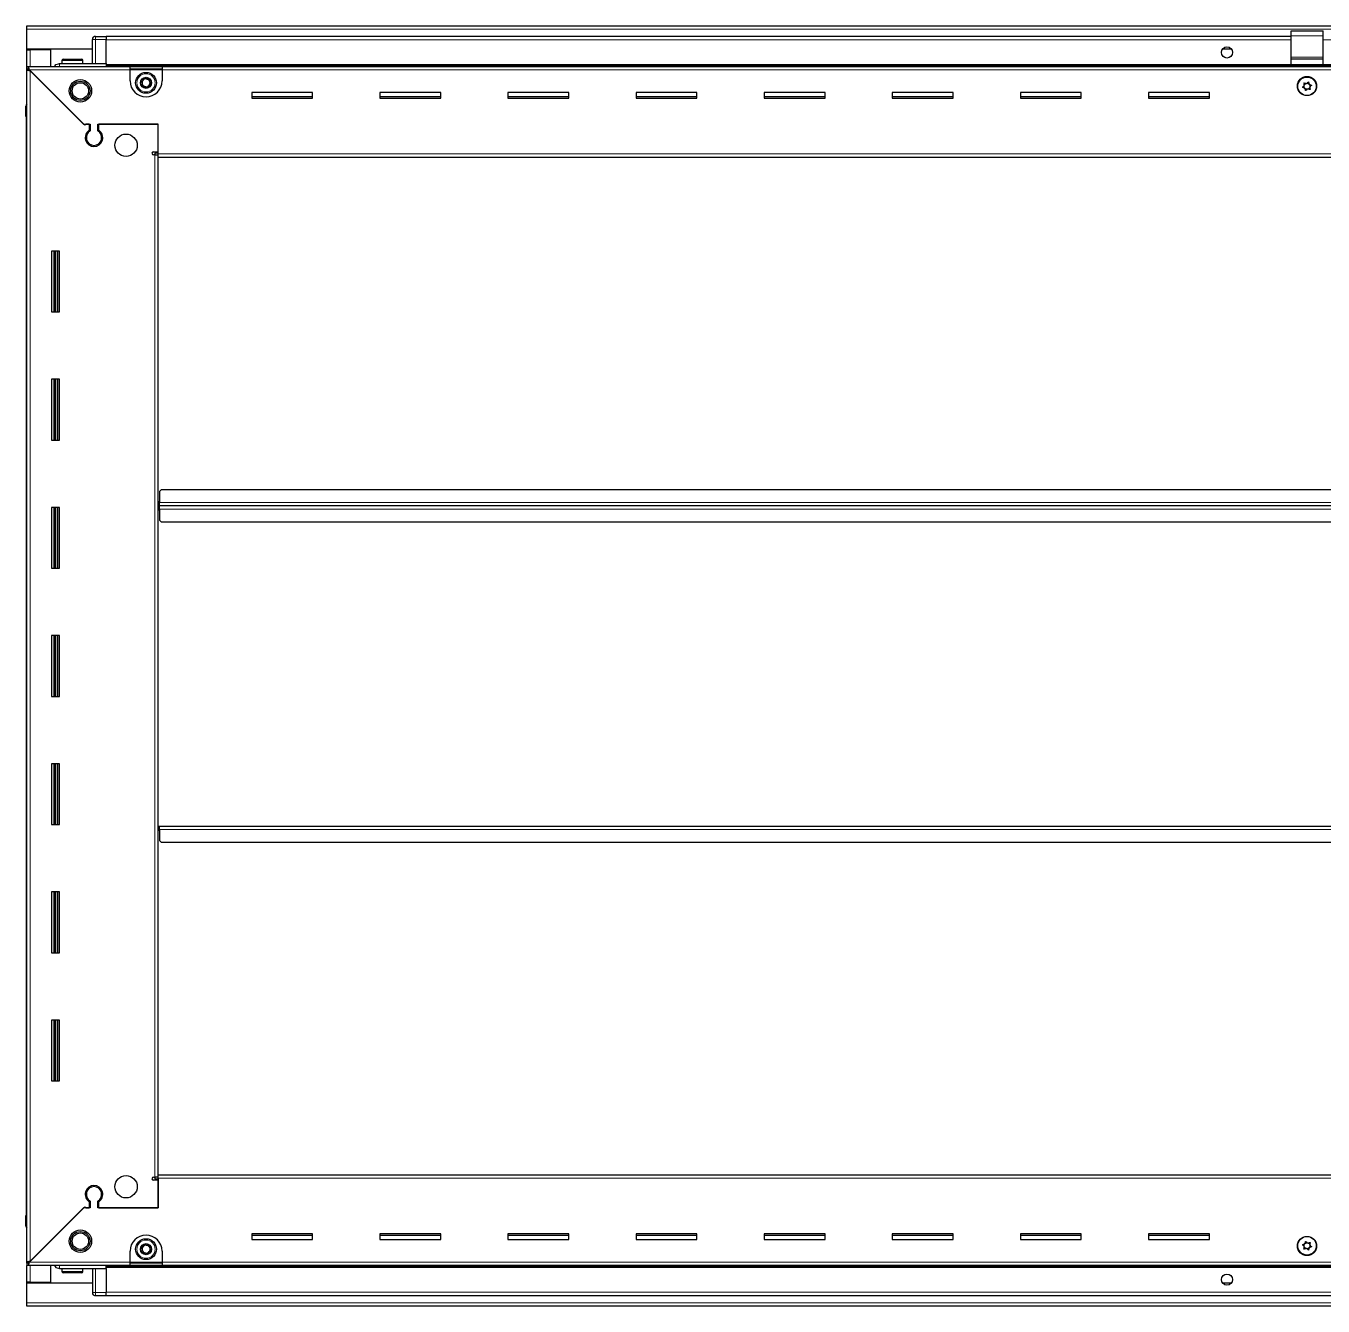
# Model space of a CAD drawing. Header units: millimetres. Extents: x 1132 to 6227, y -373 to 2035.
# Drawn here: x 4551 to 5361, y 1048 to 1847 of the extents above; entities that cross this region are included whole.
import ezdxf

# ---------------------------------------------------------------- set-up
doc = ezdxf.new("R2010")
doc.units = ezdxf.units.MM

msp = doc.modelspace()

# ---------------------------------------------------------------- linework, layer by layer
at = {"color": 7, "linetype": 'Continuous', "lineweight": 25}
for p, q in [((4551.59, 1846.6), (6150.59, 1846.6)), ((4551.59, 1844.5), (4551.59, 1846.6)), ((4551.59, 1832.1), (4551.59, 1844.5)), ((4593.27, 1839.6), (4593.27, 1839.6)), ((4594.59, 1840.1), (4601.09, 1840.1)), ((4594.59, 1840.1), (4601.09, 1840.1)), ((4601.09, 1840.1), (4601.09, 1840.1)), ((4601.09, 1840.1), (4601.09, 1840.1)), ((4601.09, 1840.1), (4601.09, 1838.1)), ((5341.09, 1839.95), (4601.09, 1839.95)), ((5341.09, 1843.6), (5361.09, 1843.6)), ((5341.09, 1840.34), (5341.09, 1843.6)), ((5341.09, 1827.19), (5341.09, 1840.34)), ((5361.09, 1840.34), (5361.09, 1843.6)), ((5361.09, 1827.19), (5361.09, 1840.34)), ((4592.59, 1832.1), (4551.59, 1832.1)), ((4551.59, 1831.6), (4551.59, 1832.1)), ((4551.59, 1831.6), (4553.69, 1831.6)), ((4551.59, 1821.35), (4551.59, 1831.6)), ((4553.09, 1831.6), (4553.09, 1832.1)), ((4566.59, 1831.6), (4553.69, 1831.6)), ((4566.59, 1821.35), (4566.59, 1831.6)), ((4592.59, 1823.1), (4592.59, 1838.1)), ((4601.09, 1823.1), (4601.09, 1838.1)), ((5303.97, 1832.1), (5298.22, 1832.1)), ((4572.09, 1823.1), (4601.09, 1823.1)), ((4573.59, 1825), (4573.59, 1823.1)), ((4574.39, 1825.8), (4585.79, 1825.8)), ((4586.59, 1823.1), (4586.59, 1825)), ((4601.09, 1823.1), (4601.09, 1822.6)), ((5341.09, 1826.1), (5341.09, 1827.19)), ((5341.09, 1826.1), (5361.09, 1826.1)), ((5341.09, 1822.6), (5341.09, 1826.1)), ((5341.09, 1822.6), (5361.09, 1822.6)), ((5345.09, 1822.6), (5345.09, 1821.95)), ((5347.59, 1821.95), (5347.59, 1822.6)), ((5354.59, 1821.95), (5354.59, 1822.6)), ((5357.09, 1821.95), (5357.09, 1822.6)), ((5361.09, 1826.1), (5361.09, 1827.19)), ((5361.09, 1822.6), (5361.09, 1826.1)), ((4551.59, 1819.85), (4551.59, 1821.35)), ((4551.59, 1821.35), (4552.59, 1821.35)), ((4551.59, 1819.35), (4551.59, 1819.85)), ((4551.59, 1819.85), (4552.59, 1819.85)), ((4551.59, 1074.85), (4551.59, 1819.35)), ((4553.09, 1819.35), (4551.59, 1819.35)), ((4552.59, 1819.85), (4552.59, 1821.35)), ((4552.59, 1821.35), (4616.09, 1821.35)), ((4553.19, 1819.25), (4587.09, 1785.35)), ((4587.79, 1784.65), (4553.69, 1818.75)), ((4601.09, 1821.95), (6101.09, 1821.95)), ((4616.09, 1819.25), (4616.09, 1821.35)), ((4616.09, 1821.35), (4636.09, 1821.35)), ((4616.09, 1819.85), (4636.09, 1819.85)), ((4616.09, 1812.35), (4616.09, 1819.25)), ((4636.09, 1821.35), (4636.09, 1819.25)), ((4636.09, 1821.35), (6066.09, 1821.35)), ((4636.09, 1819.25), (4636.09, 1812.35)), ((4730.09, 1805.1), (4692.09, 1805.1)), ((4692.09, 1805.1), (4692.09, 1801.6)), ((4730.09, 1802.35), (4692.09, 1802.35)), ((4692.09, 1801.6), (4730.09, 1801.6)), ((4730.09, 1801.6), (4730.09, 1805.1)), ((4810.09, 1805.1), (4772.09, 1805.1)), ((4772.09, 1805.1), (4772.09, 1801.6)), ((4810.09, 1802.35), (4772.09, 1802.35)), ((4772.09, 1801.6), (4810.09, 1801.6)), ((4810.09, 1801.6), (4810.09, 1805.1)), ((4890.09, 1805.1), (4852.09, 1805.1)), ((4852.09, 1805.1), (4852.09, 1801.6)), ((4890.09, 1802.35), (4852.09, 1802.35)), ((4852.09, 1801.6), (4890.09, 1801.6)), ((4890.09, 1801.6), (4890.09, 1805.1)), ((4970.09, 1805.1), (4932.09, 1805.1)), ((4932.09, 1805.1), (4932.09, 1801.6)), ((4970.09, 1802.35), (4932.09, 1802.35)), ((4932.09, 1801.6), (4970.09, 1801.6)), ((4970.09, 1801.6), (4970.09, 1805.1)), ((5050.09, 1805.1), (5012.09, 1805.1)), ((5012.09, 1805.1), (5012.09, 1801.6)), ((5050.09, 1802.35), (5012.09, 1802.35)), ((5012.09, 1801.6), (5050.09, 1801.6)), ((5050.09, 1801.6), (5050.09, 1805.1)), ((5130.09, 1805.1), (5092.09, 1805.1)), ((5092.09, 1805.1), (5092.09, 1801.6)), ((5130.09, 1802.35), (5092.09, 1802.35)), ((5092.09, 1801.6), (5130.09, 1801.6)), ((5130.09, 1801.6), (5130.09, 1805.1)), ((5210.09, 1805.1), (5172.09, 1805.1)), ((5172.09, 1805.1), (5172.09, 1801.6)), ((5210.09, 1802.35), (5172.09, 1802.35)), ((5172.09, 1801.6), (5210.09, 1801.6)), ((5210.09, 1801.6), (5210.09, 1805.1)), ((5290.09, 1805.1), (5252.09, 1805.1)), ((5252.09, 1805.1), (5252.09, 1801.6)), ((5290.09, 1802.35), (5252.09, 1802.35)), ((5252.09, 1801.6), (5290.09, 1801.6)), ((5290.09, 1801.6), (5290.09, 1805.1)), ((4551.09, 1796.6), (4551.09, 1790.1)), ((4551.09, 1790.1), (4551.09, 1796.6)), ((4551.09, 1790.1), (4551.09, 1790.1)), ((4551.59, 1790.1), (4551.09, 1790.1)), ((4551.24, 1790.1), (4551.24, 1104.1)), ((4587.09, 1785.35), (4591.29, 1785.35)), ((4588.49, 1785.35), (4587.79, 1784.65)), ((4590.59, 1785.35), (4588.49, 1785.35)), ((4590.59, 1785.35), (4590.59, 1781.46)), ((4591.29, 1785.35), (4591.29, 1781.07)), ((4595.89, 1785.35), (4633.59, 1785.35)), ((4595.89, 1781.07), (4595.89, 1785.35)), ((4596.59, 1781.46), (4596.59, 1785.35)), ((4633.59, 1785.35), (4596.59, 1785.35)), ((4633.59, 1766.7), (4633.59, 1785.35)), ((4633.59, 1768.1), (4633.59, 1785.35)), ((4591.59, 1772.49), (4591.59, 1771.73)), ((4630.74, 1768.1), (4633.59, 1768.1)), ((4631.49, 1766.1), (4630.74, 1766.1)), ((4631.49, 1766.1), (4633.59, 1766.1)), ((4633.59, 1767.1), (4631.59, 1767.1)), ((4631.59, 1767.1), (4631.59, 1766.1)), ((4633.59, 1764.6), (4633.59, 1766.7)), ((6068.59, 1764.6), (4633.59, 1764.6)), ((4633.59, 1129.6), (4633.59, 1764.6)), ((4572.09, 1706.1), (4567.09, 1706.1)), ((4567.09, 1706.1), (4567.09, 1668.1)), ((4569.24, 1668.1), (4569.24, 1706.1)), ((4571.04, 1668.1), (4571.04, 1706.1)), ((4571.07, 1668.1), (4571.07, 1706.1)), ((4572.09, 1668.1), (4572.09, 1706.1)), ((4567.09, 1668.1), (4572.09, 1668.1)), ((4572.09, 1626.1), (4567.09, 1626.1)), ((4567.09, 1626.1), (4567.09, 1588.1)), ((4569.24, 1588.1), (4569.24, 1626.1)), ((4571.04, 1588.1), (4571.04, 1626.1)), ((4571.07, 1588.1), (4571.07, 1626.1)), ((4572.09, 1588.1), (4572.09, 1626.1)), ((4567.09, 1588.1), (4572.09, 1588.1)), ((4635.59, 1557.1), (4634.59, 1556.1)), ((4634.59, 1556.1), (4634.59, 1549.2)), ((6066.59, 1557.1), (4635.59, 1557.1)), ((4634.34, 1547.1), (4633.59, 1547.1)), ((4634.59, 1549.95), (4634.34, 1549.95)), ((4634.34, 1549.95), (4634.34, 1547.1)), ((4634.34, 1547.1), (4634.34, 1544.25)), ((4634.59, 1547.1), (4634.59, 1549.2)), ((4634.59, 1545), (4634.59, 1547.1)), ((6067.59, 1547.1), (4634.59, 1547.1)), ((4572.09, 1546.1), (4567.09, 1546.1)), ((4567.09, 1546.1), (4567.09, 1508.1)), ((4569.24, 1508.1), (4569.24, 1546.1)), ((4571.04, 1508.1), (4571.04, 1546.1)), ((4571.07, 1508.1), (4571.07, 1546.1)), ((4572.09, 1508.1), (4572.09, 1546.1)), ((4634.34, 1544.25), (4634.59, 1544.25)), ((4634.59, 1545), (4634.59, 1538.1)), ((4634.59, 1538.1), (4635.59, 1537.1)), ((4635.59, 1537.1), (6066.59, 1537.1)), ((4567.09, 1508.1), (4572.09, 1508.1)), ((4572.09, 1466.1), (4567.09, 1466.1)), ((4567.09, 1466.1), (4567.09, 1428.1)), ((4569.24, 1428.1), (4569.24, 1466.1)), ((4571.04, 1428.1), (4571.04, 1466.1)), ((4571.07, 1428.1), (4571.07, 1466.1)), ((4572.09, 1428.1), (4572.09, 1466.1)), ((4567.09, 1428.1), (4572.09, 1428.1)), ((4572.09, 1386.1), (4567.09, 1386.1)), ((4567.09, 1386.1), (4567.09, 1348.1)), ((4569.24, 1348.1), (4569.24, 1386.1)), ((4571.04, 1348.1), (4571.04, 1386.1)), ((4571.07, 1348.1), (4571.07, 1386.1)), ((4572.09, 1348.1), (4572.09, 1386.1)), ((4567.09, 1348.1), (4572.09, 1348.1)), ((4633.59, 1347.1), (4634.34, 1347.1)), ((4634.34, 1347.1), (4634.34, 1344.25)), ((4634.59, 1345), (4634.59, 1347.1)), ((4634.59, 1347.1), (6067.59, 1347.1)), ((4634.59, 1345), (4634.59, 1338.1)), ((4634.34, 1344.25), (4634.59, 1344.25)), ((4634.59, 1338.1), (4635.59, 1337.1)), ((4635.59, 1337.1), (6066.59, 1337.1)), ((4572.09, 1306.1), (4567.09, 1306.1)), ((4567.09, 1306.1), (4567.09, 1268.1)), ((4569.24, 1268.1), (4569.24, 1306.1)), ((4571.04, 1268.1), (4571.04, 1306.1)), ((4571.07, 1268.1), (4571.07, 1306.1)), ((4572.09, 1268.1), (4572.09, 1306.1)), ((4567.09, 1268.1), (4572.09, 1268.1)), ((4572.09, 1226.1), (4567.09, 1226.1)), ((4567.09, 1226.1), (4567.09, 1188.1)), ((4569.24, 1188.1), (4569.24, 1226.1)), ((4571.04, 1188.1), (4571.04, 1226.1)), ((4571.07, 1188.1), (4571.07, 1226.1)), ((4572.09, 1188.1), (4572.09, 1226.1)), ((4567.09, 1188.1), (4572.09, 1188.1)), ((4630.74, 1128.1), (4631.49, 1128.1)), ((4633.59, 1126.1), (4630.74, 1126.1)), ((4633.59, 1128.1), (4631.49, 1128.1)), ((4631.59, 1128.1), (4631.59, 1127.1)), ((4631.59, 1127.1), (4633.59, 1127.1)), ((4633.59, 1127.5), (4633.59, 1129.6)), ((4633.59, 1129.6), (6068.59, 1129.6)), ((4633.59, 1127.5), (4633.59, 1108.85)), ((4633.59, 1108.85), (4633.59, 1126.1)), ((4591.59, 1122.48), (4591.59, 1121.72)), ((4590.59, 1112.74), (4590.59, 1108.85)), ((4591.29, 1113.14), (4591.29, 1108.85)), ((4595.89, 1108.85), (4595.89, 1113.14)), ((4596.59, 1108.85), (4596.59, 1112.74)), ((4551.09, 1104.1), (4551.09, 1104.1)), ((4551.09, 1097.6), (4551.09, 1104.1)), ((4551.09, 1104.1), (4551.09, 1104.1)), ((4551.09, 1104.1), (4551.09, 1097.6)), ((4551.59, 1104.1), (4551.09, 1104.1)), ((4587.09, 1108.85), (4553.19, 1074.95)), ((4553.69, 1075.45), (4587.79, 1109.55)), ((4591.29, 1108.85), (4587.09, 1108.85)), ((4587.79, 1109.55), (4588.49, 1108.85)), ((4588.49, 1108.85), (4590.59, 1108.85)), ((4633.59, 1108.85), (4595.89, 1108.85)), ((4596.59, 1108.85), (4633.59, 1108.85)), ((4551.59, 1096.28), (4551.59, 1096.28)), ((4730.09, 1092.6), (4692.09, 1092.6)), ((4692.09, 1092.6), (4692.09, 1089.1)), ((4692.09, 1091.85), (4730.09, 1091.85)), ((4692.09, 1089.1), (4730.09, 1089.1)), ((4730.09, 1089.1), (4730.09, 1092.6)), ((4810.09, 1092.6), (4772.09, 1092.6)), ((4772.09, 1092.6), (4772.09, 1089.1)), ((4772.09, 1091.85), (4810.09, 1091.85)), ((4772.09, 1089.1), (4810.09, 1089.1)), ((4810.09, 1089.1), (4810.09, 1092.6)), ((4890.09, 1092.6), (4852.09, 1092.6)), ((4852.09, 1092.6), (4852.09, 1089.1)), ((4852.09, 1091.85), (4890.09, 1091.85)), ((4852.09, 1089.1), (4890.09, 1089.1)), ((4890.09, 1089.1), (4890.09, 1092.6)), ((4970.09, 1092.6), (4932.09, 1092.6)), ((4932.09, 1092.6), (4932.09, 1089.1)), ((4932.09, 1091.85), (4970.09, 1091.85)), ((4932.09, 1089.1), (4970.09, 1089.1)), ((4970.09, 1089.1), (4970.09, 1092.6)), ((5050.09, 1092.6), (5012.09, 1092.6)), ((5012.09, 1092.6), (5012.09, 1089.1)), ((5012.09, 1091.85), (5050.09, 1091.85)), ((5012.09, 1089.1), (5050.09, 1089.1)), ((5050.09, 1089.1), (5050.09, 1092.6)), ((5130.09, 1092.6), (5092.09, 1092.6)), ((5092.09, 1092.6), (5092.09, 1089.1)), ((5092.09, 1091.85), (5130.09, 1091.85)), ((5092.09, 1089.1), (5130.09, 1089.1)), ((5130.09, 1089.1), (5130.09, 1092.6)), ((5210.09, 1092.6), (5172.09, 1092.6)), ((5172.09, 1092.6), (5172.09, 1089.1)), ((5172.09, 1091.85), (5210.09, 1091.85)), ((5172.09, 1089.1), (5210.09, 1089.1)), ((5210.09, 1089.1), (5210.09, 1092.6)), ((5290.09, 1092.6), (5252.09, 1092.6)), ((5252.09, 1092.6), (5252.09, 1089.1)), ((5252.09, 1091.85), (5290.09, 1091.85)), ((5252.09, 1089.1), (5290.09, 1089.1)), ((5290.09, 1089.1), (5290.09, 1092.6)), ((4616.09, 1074.95), (4616.09, 1081.85)), ((4636.09, 1081.85), (4636.09, 1074.95)), ((4551.59, 1074.35), (4551.59, 1074.85)), ((4553.09, 1074.85), (4551.59, 1074.85)), ((4551.59, 1074.35), (4551.59, 1072.85)), ((4552.59, 1074.35), (4551.59, 1074.35)), ((4551.59, 1062.6), (4551.59, 1072.85)), ((4552.59, 1072.85), (4551.59, 1072.85)), ((4552.59, 1074.35), (4552.59, 1072.85)), ((4616.09, 1072.85), (4552.59, 1072.85)), ((4566.59, 1062.6), (4566.59, 1072.85)), ((4572.09, 1071.1), (4601.09, 1071.1)), ((4573.59, 1071.1), (4573.59, 1069.2)), ((4586.59, 1069.2), (4586.59, 1071.1)), ((4592.59, 1071.1), (4592.59, 1056.1)), ((6101.09, 1072.25), (4601.09, 1072.25)), ((4601.09, 1071.1), (4601.09, 1071.6)), ((4601.09, 1071.1), (4601.09, 1056.1)), ((4616.09, 1072.85), (4616.09, 1074.95)), ((4636.09, 1074.35), (4616.09, 1074.35)), ((4636.09, 1072.85), (4616.09, 1072.85)), ((4636.09, 1074.95), (4636.09, 1072.85)), ((6066.09, 1072.85), (4636.09, 1072.85)), ((4553.69, 1062.6), (4551.59, 1062.6)), ((4551.59, 1062.1), (4551.59, 1062.6)), ((4551.59, 1062.1), (4592.59, 1062.1)), ((4551.59, 1049.7), (4551.59, 1062.1)), ((4553.09, 1062.1), (4553.09, 1062.6)), ((4553.69, 1062.6), (4566.59, 1062.6)), ((4578.17, 1068.4), (4574.39, 1068.4)), ((4585.79, 1068.4), (4578.17, 1068.4)), ((5298.22, 1062.1), (5303.97, 1062.1)), ((4592.59, 1056.1), (4592.59, 1056.1)), ((4594.59, 1054.1), (4601.09, 1054.1)), ((4594.59, 1054.1), (4601.09, 1054.1)), ((4601.09, 1054.1), (4601.09, 1056.1)), ((4601.09, 1054.25), (6101.09, 1054.25)), ((4601.09, 1054.1), (4601.09, 1054.1)), ((4551.59, 1047.6), (4551.59, 1049.7)), ((6150.59, 1047.6), (4551.59, 1047.6))]:
    msp.add_line(p, q, dxfattribs=at)
at = {"color": 8, "linetype": 'Continuous', "lineweight": 18}
for p, q in [((6150.59, 1844.5), (4551.59, 1844.5)), ((4594.59, 1840.1), (4594.59, 1838.1)), ((5341.09, 1840.34), (5361.09, 1840.34)), ((4553.69, 1831.6), (4553.69, 1832.1)), ((4553.69, 1821.35), (4553.69, 1831.6)), ((4592.59, 1838.1), (4594.59, 1838.1)), ((4594.59, 1838.1), (4594.59, 1823.1)), ((4601.09, 1838.1), (4594.59, 1838.1)), ((5341.09, 1837.95), (4601.09, 1837.95)), ((6101.09, 1837.95), (5361.09, 1837.95)), ((4573.59, 1825), (4586.59, 1825)), ((5341.09, 1822.6), (4601.09, 1822.6)), ((5341.09, 1827.19), (5361.09, 1827.19)), ((5347.09, 1821.95), (5347.09, 1822.6)), ((5355.09, 1821.95), (5355.09, 1822.6)), ((6101.09, 1822.6), (5361.09, 1822.6)), ((4616.09, 1819.25), (4553.19, 1819.25)), ((4553.69, 1818.75), (4553.69, 1075.45)), ((6101.09, 1821.37), (4601.09, 1821.37)), ((4616.09, 1819.25), (4636.09, 1819.25)), ((6066.09, 1819.25), (4636.09, 1819.25)), ((4551.59, 1796.6), (4551.09, 1796.6)), ((4631.49, 1128.1), (4631.49, 1766.1)), ((4633.59, 1766.7), (6068.59, 1766.7)), ((4568.59, 1706.1), (4568.59, 1668.1)), ((4569.83, 1706.1), (4569.83, 1668.1)), ((4568.59, 1626.1), (4568.59, 1588.1)), ((4569.83, 1626.1), (4569.83, 1588.1)), ((6067.59, 1549.2), (4634.59, 1549.2)), ((4568.59, 1546.1), (4568.59, 1508.1)), ((4569.83, 1546.1), (4569.83, 1508.1)), ((4634.59, 1545), (6067.59, 1545)), ((4568.59, 1466.1), (4568.59, 1428.1)), ((4569.83, 1466.1), (4569.83, 1428.1)), ((4568.59, 1386.1), (4568.59, 1348.1)), ((4569.83, 1386.1), (4569.83, 1348.1)), ((4634.59, 1345), (6067.59, 1345)), ((4568.59, 1306.1), (4568.59, 1268.1)), ((4569.83, 1306.1), (4569.83, 1268.1)), ((4568.59, 1226.1), (4568.59, 1188.1)), ((4569.83, 1226.1), (4569.83, 1188.1)), ((6068.59, 1127.5), (4633.59, 1127.5)), ((4551.59, 1097.6), (4551.09, 1097.6)), ((4553.19, 1074.95), (4616.09, 1074.95)), ((4553.69, 1062.6), (4553.69, 1072.85)), ((4577.9, 1069.2), (4573.59, 1069.2)), ((4586.59, 1069.2), (4577.9, 1069.2)), ((4594.59, 1056.1), (4594.59, 1071.1)), ((4601.09, 1072.84), (6101.09, 1072.84)), ((4601.09, 1071.6), (6101.09, 1071.6)), ((4636.09, 1074.95), (4616.09, 1074.95)), ((4636.09, 1074.95), (6066.09, 1074.95)), ((4553.69, 1062.1), (4553.69, 1062.6)), ((4592.59, 1056.1), (4594.59, 1056.1)), ((4594.59, 1054.1), (4594.59, 1056.1)), ((4601.09, 1056.1), (4594.59, 1056.1)), ((4601.09, 1056.25), (6101.09, 1056.25)), ((6150.59, 1049.7), (4551.59, 1049.7))]:
    msp.add_line(p, q, dxfattribs=at)
at = {"color": 7, "linetype": 'Continuous', "lineweight": 25}
for centre, radius in [((5301.09, 1830.1), 3.5), ((4626.09, 1811.1), 6.5), ((4626.09, 1811.1), 3.46), ((5351.09, 1809.1), 6), ((5351.09, 1808.95), 5.79), ((4585.09, 1806.1), 7), ((4585.09, 1806.1), 6.03), ((4585.09, 1806.1), 5.1), ((5351.09, 1808.95), 1.85), ((4613.59, 1772.1), 7), ((4613.59, 1122.1), 7), ((4585.09, 1088.1), 7), ((4585.09, 1088.1), 6.02), ((4585.09, 1088.1), 5.1), ((4626.09, 1083.1), 6.5), ((4626.09, 1083.1), 3.46), ((5351.09, 1085.1), 6), ((5351.09, 1085.25), 5.79), ((5351.09, 1085.25), 1.85), ((5301.09, 1064.1), 3.5)]:
    msp.add_circle(centre, radius, dxfattribs=at)
at = {"color": 8, "linetype": 'Continuous', "lineweight": 18}
for centre in [(4626.09, 1811.1), (4626.09, 1083.1)]:
    msp.add_circle(centre, 5.7, dxfattribs=at)
at = {"color": 7, "linetype": 'Continuous', "lineweight": 25}
for centre, radius, start, end in [((4594.59, 1838.1), 2, 90, 180), ((4594.59, 1838.1), 2, 90, 131.40962), ((4574.39, 1825), 0.8, 90, 180), ((4585.79, 1825), 0.8, 0, 90), ((4592.39, 1823.3), 0.2, 270, 0), ((4626.09, 1812.35), 10, 180, 270), ((4626.09, 1811.1), 2.5, 134.01559, 194.01559), ((4626.09, 1811.1), 2.5, 194.01559, 254.01559), ((4626.09, 1811.1), 2.5, 74.01559, 134.01559), ((4626.09, 1811.1), 2.5, 254.01559, 314.01559), ((4626.09, 1812.35), 10, 270, 0), ((4626.09, 1811.1), 2.5, 14.01559, 74.01559), ((4626.09, 1811.1), 2.5, 314.01559, 14.01559), ((4553.09, 1796.6), 2, 138.57492, 180), ((4553.09, 1796.6), 2, 138.59038, 180), ((4593.59, 1776.85), 5.5, 123.05573, 56.94427), ((4593.59, 1776.85), 4.8, 118.63099, 61.36901), ((4630.74, 1767.1), 1, 90, 270), ((4630.74, 1127.1), 1, 90, 270), ((4593.59, 1117.35), 5.5, 303.05573, 236.94427), ((4593.59, 1117.35), 4.8, 298.63099, 241.36901), ((4553.09, 1097.6), 2, 180, 199.56674), ((4553.09, 1097.6), 2, 180, 221.39416), ((4553.09, 1097.6), 2, 213.78451, 221.40962), ((4626.09, 1081.85), 10, 90, 180), ((4626.09, 1083.1), 2.5, 67.47401, 127.47401), ((4626.09, 1081.85), 10, 0, 90), ((4626.09, 1083.1), 2.5, 7.47401, 67.47401), ((4626.09, 1083.1), 2.5, 127.47401, 187.47401), ((4626.09, 1083.1), 2.5, 187.47401, 247.47401), ((4626.09, 1083.1), 2.5, 247.47401, 307.47401), ((4626.09, 1083.1), 2.5, 307.47401, 7.47401), ((4574.39, 1069.2), 0.8, 180, 270), ((4585.79, 1069.2), 0.8, 270, 360), ((4592.39, 1070.9), 0.2, 0, 90), ((4594.59, 1056.1), 2, 180, 270), ((4594.59, 1056.1), 2, 180, 270)]:
    msp.add_arc(centre, radius, start, end, dxfattribs=at)
for points, knots in [([(4568.88, 1821.35), (4569, 1821.55), (4569.39, 1822.2), (4570.54, 1822.91), (4571.58, 1823.04), (4572.09, 1823.1)], [0, 0, 0, 0, 0.18225, 0.591125, 1, 1, 1, 1]), ([(4601.09, 1823.1), (4601.09, 1823.07), (4601.09, 1822.99), (4601.09, 1822.37), (4601.09, 1821.79), (4601.09, 1821.4), (4601.09, 1821.37)], [0, 0, 0, 0, 0.324279, 0.648558, 0.972836, 1, 1, 1, 1]), ([(4551.59, 1819.35), (4551.62, 1819.31), (4551.67, 1819.22), (4552.07, 1819.09), (4552.62, 1818.95), (4553.2, 1818.84), (4553.57, 1818.78), (4553.69, 1818.75)], [0, 0, 0, 0, 0.230255, 0.448522, 0.666786, 0.88505, 1, 1, 1, 1]), ([(4553.19, 1819.25), (4553.15, 1819.51), (4553.06, 1820), (4552.92, 1820.64), (4552.79, 1821.11), (4552.68, 1821.33), (4552.62, 1821.35), (4552.59, 1821.35)], [0, 0, 0, 0, 0.2302553, 0.4485219, 0.6667858, 0.8850496, 1, 1, 1, 1]), ([(4623.32, 1811.9), (4623.69, 1812.26), (4624.38, 1812.93), (4625.07, 1813.59), (4625.4, 1813.91)], [0, 0, 0, 0, 0.534686, 1, 1, 1, 1]), ([(4624.02, 1809.1), (4623.93, 1809.43), (4623.74, 1810.23), (4623.49, 1811.2), (4623.35, 1811.78), (4623.32, 1811.9)], [0, 0, 0, 0, 0.362901, 0.866875, 1, 1, 1, 1]), ([(4626.79, 1808.3), (4626.3, 1808.45), (4625.37, 1808.71), (4624.45, 1808.98), (4624.02, 1809.1)], [0, 0, 0, 0, 0.5346859, 1, 1, 1, 1]), ([(4625.4, 1813.91), (4625.89, 1813.76), (4626.82, 1813.5), (4627.74, 1813.23), (4628.17, 1813.11)], [0, 0, 0, 0, 0.534686, 1, 1, 1, 1]), ([(4628.87, 1810.31), (4628.5, 1809.95), (4627.8, 1809.28), (4627.11, 1808.61), (4626.79, 1808.3)], [0, 0, 0, 0, 0.534686, 1, 1, 1, 1]), ([(4628.17, 1813.11), (4628.2, 1812.99), (4628.35, 1812.41), (4628.59, 1811.44), (4628.79, 1810.64), (4628.87, 1810.31)], [0, 0, 0, 0, 0.133125, 0.637099, 1, 1, 1, 1]), ([(5349.21, 1811.03), (5349.2, 1811.02), (5349.18, 1810.99), (5349.18, 1810.94), (5349.19, 1810.79), (5349.29, 1810.42), (5349.42, 1809.89), (5349.25, 1809.28), (5348.9, 1808.91), (5348.59, 1808.66), (5348.42, 1808.5), (5348.37, 1808.42), (5348.35, 1808.38), (5348.36, 1808.35), (5348.38, 1808.32), (5348.43, 1808.27), (5348.68, 1808.18), (5349.14, 1808.07), (5349.78, 1807.76), (5350.03, 1807.09), (5350.09, 1806.62), (5350.17, 1806.36), (5350.21, 1806.31), (5350.23, 1806.29), (5350.26, 1806.28), (5350.3, 1806.29), (5350.34, 1806.3), (5350.41, 1806.35), (5350.58, 1806.5), (5350.85, 1806.77), (5351.25, 1807.09), (5351.87, 1807.2), (5352.38, 1807.01), (5352.75, 1806.88), (5352.9, 1806.86), (5352.95, 1806.87), (5352.98, 1806.88), (5353, 1806.92), (5353.01, 1806.97), (5353, 1807.12), (5352.9, 1807.49), (5352.77, 1808.01), (5352.93, 1808.62), (5353.29, 1809), (5353.59, 1809.25), (5353.77, 1809.41), (5353.82, 1809.49), (5353.83, 1809.53), (5353.83, 1809.56), (5353.81, 1809.59), (5353.76, 1809.63), (5353.51, 1809.73), (5353.05, 1809.84), (5352.41, 1810.15), (5352.16, 1810.81), (5352.1, 1811.29), (5352.02, 1811.54), (5351.98, 1811.6), (5351.96, 1811.62), (5351.92, 1811.63), (5351.89, 1811.62), (5351.85, 1811.6), (5351.78, 1811.56), (5351.61, 1811.41), (5351.34, 1811.14), (5350.94, 1810.82), (5350.31, 1810.71), (5349.81, 1810.89), (5349.44, 1811.03), (5349.29, 1811.05), (5349.23, 1811.04), (5349.22, 1811.03), (5349.21, 1811.03)], [0, 0, 0, 0, 0.0020087, 0.00442, 0.0093647, 0.0255282, 0.0677053, 0.0957862, 0.1246456, 0.1503415, 0.1605194, 0.1633943, 0.1656965, 0.1672448, 0.1688741, 0.1707699, 0.1786058, 0.2119941, 0.2499945, 0.2879948, 0.3213831, 0.329219, 0.3311148, 0.3327441, 0.3342924, 0.3362166, 0.3385353, 0.3413178, 0.349662, 0.3753578, 0.4042173, 0.4322982, 0.4744753, 0.4906388, 0.4966691, 0.49844, 0.5, 0.5020087, 0.50442, 0.5093647, 0.5255282, 0.5677053, 0.5957862, 0.6246456, 0.6503415, 0.6605194, 0.6633943, 0.6656965, 0.6672448, 0.6688741, 0.6707699, 0.6786058, 0.7119941, 0.7499945, 0.7879948, 0.8213831, 0.829219, 0.8311148, 0.8327441, 0.8342924, 0.8362166, 0.8385353, 0.8413178, 0.849662, 0.8753578, 0.9042173, 0.9322982, 0.9744753, 0.9906388, 0.9966691, 0.99844, 1, 1, 1, 1]), ([(4623.43, 1084.21), (4623.53, 1084.29), (4624, 1084.65), (4624.79, 1085.26), (4625.45, 1085.76), (4625.72, 1085.97)], [0, 0, 0, 0, 0.133125, 0.637099, 1, 1, 1, 1]), ([(4625.72, 1085.97), (4626.2, 1085.77), (4627.09, 1085.4), (4627.97, 1085.03), (4628.39, 1084.86)], [0, 0, 0, 0, 0.534686, 1, 1, 1, 1]), ([(5349.21, 1083.18), (5349.22, 1083.18), (5349.24, 1083.16), (5349.3, 1083.16), (5349.44, 1083.18), (5349.81, 1083.32), (5350.31, 1083.5), (5350.94, 1083.39), (5351.34, 1083.07), (5351.62, 1082.79), (5351.8, 1082.63), (5351.88, 1082.59), (5351.92, 1082.58), (5351.96, 1082.59), (5351.98, 1082.61), (5352.02, 1082.66), (5352.1, 1082.92), (5352.16, 1083.39), (5352.41, 1084.06), (5353.05, 1084.37), (5353.51, 1084.48), (5353.76, 1084.57), (5353.81, 1084.62), (5353.83, 1084.65), (5353.83, 1084.68), (5353.82, 1084.71), (5353.8, 1084.75), (5353.75, 1084.82), (5353.59, 1084.97), (5353.29, 1085.21), (5352.93, 1085.58), (5352.77, 1086.19), (5352.9, 1086.72), (5353, 1087.1), (5353.01, 1087.25), (5353, 1087.3), (5352.98, 1087.33), (5352.94, 1087.35), (5352.89, 1087.35), (5352.74, 1087.33), (5352.38, 1087.19), (5351.87, 1087.01), (5351.25, 1087.12), (5350.85, 1087.44), (5350.57, 1087.72), (5350.39, 1087.88), (5350.31, 1087.92), (5350.27, 1087.93), (5350.23, 1087.92), (5350.21, 1087.9), (5350.17, 1087.84), (5350.09, 1087.59), (5350.03, 1087.11), (5349.78, 1086.45), (5349.14, 1086.14), (5348.68, 1086.03), (5348.43, 1085.93), (5348.38, 1085.89), (5348.36, 1085.86), (5348.35, 1085.83), (5348.36, 1085.79), (5348.39, 1085.76), (5348.44, 1085.69), (5348.6, 1085.54), (5348.9, 1085.3), (5349.25, 1084.92), (5349.42, 1084.31), (5349.28, 1083.79), (5349.19, 1083.41), (5349.17, 1083.26), (5349.19, 1083.21), (5349.2, 1083.19), (5349.21, 1083.18)], [0, 0, 0, 0, 0.002009, 0.00442, 0.009365, 0.025528, 0.067705, 0.095786, 0.124646, 0.150342, 0.160519, 0.163394, 0.165697, 0.167245, 0.168874, 0.17077, 0.178606, 0.211994, 0.249994, 0.287995, 0.321383, 0.329219, 0.331115, 0.332744, 0.334292, 0.336217, 0.338535, 0.341318, 0.349662, 0.375358, 0.404217, 0.432298, 0.474475, 0.490639, 0.496669, 0.49844, 0.5, 0.502009, 0.50442, 0.509365, 0.525528, 0.567705, 0.595786, 0.624646, 0.650342, 0.660519, 0.663394, 0.665697, 0.667245, 0.668874, 0.67077, 0.678606, 0.711994, 0.749994, 0.787995, 0.821383, 0.829219, 0.831115, 0.832744, 0.834292, 0.836217, 0.838535, 0.841318, 0.849662, 0.875358, 0.904217, 0.932298, 0.974475, 0.990639, 0.996669, 0.99844, 1, 1, 1, 1]), ([(4623.8, 1081.35), (4623.74, 1081.86), (4623.61, 1082.82), (4623.49, 1083.77), (4623.43, 1084.21)], [0, 0, 0, 0, 0.534686, 1, 1, 1, 1]), ([(4626.47, 1080.24), (4625.99, 1080.44), (4625.1, 1080.81), (4624.22, 1081.18), (4623.8, 1081.35)], [0, 0, 0, 0, 0.534686, 1, 1, 1, 1]), ([(4628.76, 1082), (4628.49, 1081.79), (4627.83, 1081.29), (4627.04, 1080.68), (4626.57, 1080.32), (4626.47, 1080.24)], [0, 0, 0, 0, 0.3629006, 0.8668753, 1, 1, 1, 1]), ([(4628.39, 1084.86), (4628.45, 1084.35), (4628.58, 1083.39), (4628.7, 1082.44), (4628.76, 1082)], [0, 0, 0, 0, 0.534686, 1, 1, 1, 1]), ([(4553.69, 1075.45), (4553.44, 1075.41), (4552.95, 1075.32), (4552.31, 1075.19), (4551.84, 1075.05), (4551.62, 1074.94), (4551.6, 1074.88), (4551.59, 1074.85)], [0, 0, 0, 0, 0.230255, 0.448522, 0.666786, 0.88505, 1, 1, 1, 1]), ([(4552.59, 1072.85), (4552.64, 1072.88), (4552.73, 1072.93), (4552.86, 1073.33), (4552.99, 1073.88), (4553.1, 1074.46), (4553.17, 1074.83), (4553.19, 1074.95)], [0, 0, 0, 0, 0.230255, 0.448522, 0.666786, 0.88505, 1, 1, 1, 1]), ([(4568.88, 1072.85), (4569, 1072.65), (4569.39, 1072.01), (4570.54, 1071.3), (4571.58, 1071.17), (4572.09, 1071.1)], [0, 0, 0, 0, 0.18225, 0.591125, 1, 1, 1, 1]), ([(4601.09, 1071.1), (4601.09, 1071.14), (4601.09, 1071.22), (4601.09, 1071.84), (4601.09, 1072.4), (4601.09, 1072.77), (4601.09, 1072.78)], [0, 0, 0, 0, 0.330266, 0.660532, 0.990799, 1, 1, 1, 1])]:
    msp.add_open_spline(points, degree=3, knots=knots, dxfattribs=at)
at = {"color": 8, "linetype": 'Continuous', "lineweight": 18}
for points in [[(4572.09, 1823.1), (4572.09, 1823.06), (4572.09, 1822.99), (4572.09, 1822.55), (4572.09, 1822.09), (4572.09, 1821.68), (4572.09, 1821.41), (4572.09, 1821.35)], [(4572.09, 1071.1), (4572.09, 1071.15), (4572.09, 1071.22), (4572.09, 1071.66), (4572.09, 1072.11), (4572.09, 1072.53), (4572.09, 1072.8), (4572.09, 1072.85)]]:
    msp.add_open_spline(points, degree=3, knots=[0, 0, 0, 0, 0.359753, 0.553414, 0.751185, 0.948956, 1, 1, 1, 1], dxfattribs=at)
at = {"color": 7, "linetype": 'Continuous', "lineweight": 25}
for points in [[(4553.19, 1819.25), (4553.14, 1819.33), (4553.04, 1819.49), (4552.89, 1819.69), (4552.74, 1819.83), (4552.64, 1819.85), (4552.59, 1819.85)], [(4553.09, 1819.35), (4553.1, 1819.3), (4553.12, 1819.2), (4553.26, 1819.05), (4553.46, 1818.9), (4553.62, 1818.8), (4553.69, 1818.75)], [(4552.59, 1074.35), (4552.64, 1074.36), (4552.74, 1074.38), (4552.89, 1074.52), (4553.04, 1074.72), (4553.14, 1074.88), (4553.19, 1074.95)], [(4553.69, 1075.45), (4553.62, 1075.4), (4553.46, 1075.3), (4553.26, 1075.15), (4553.12, 1075), (4553.1, 1074.9), (4553.09, 1074.85)]]:
    msp.add_open_spline(points, degree=3, dxfattribs=at)

doc.saveas('drawing.dxf')
